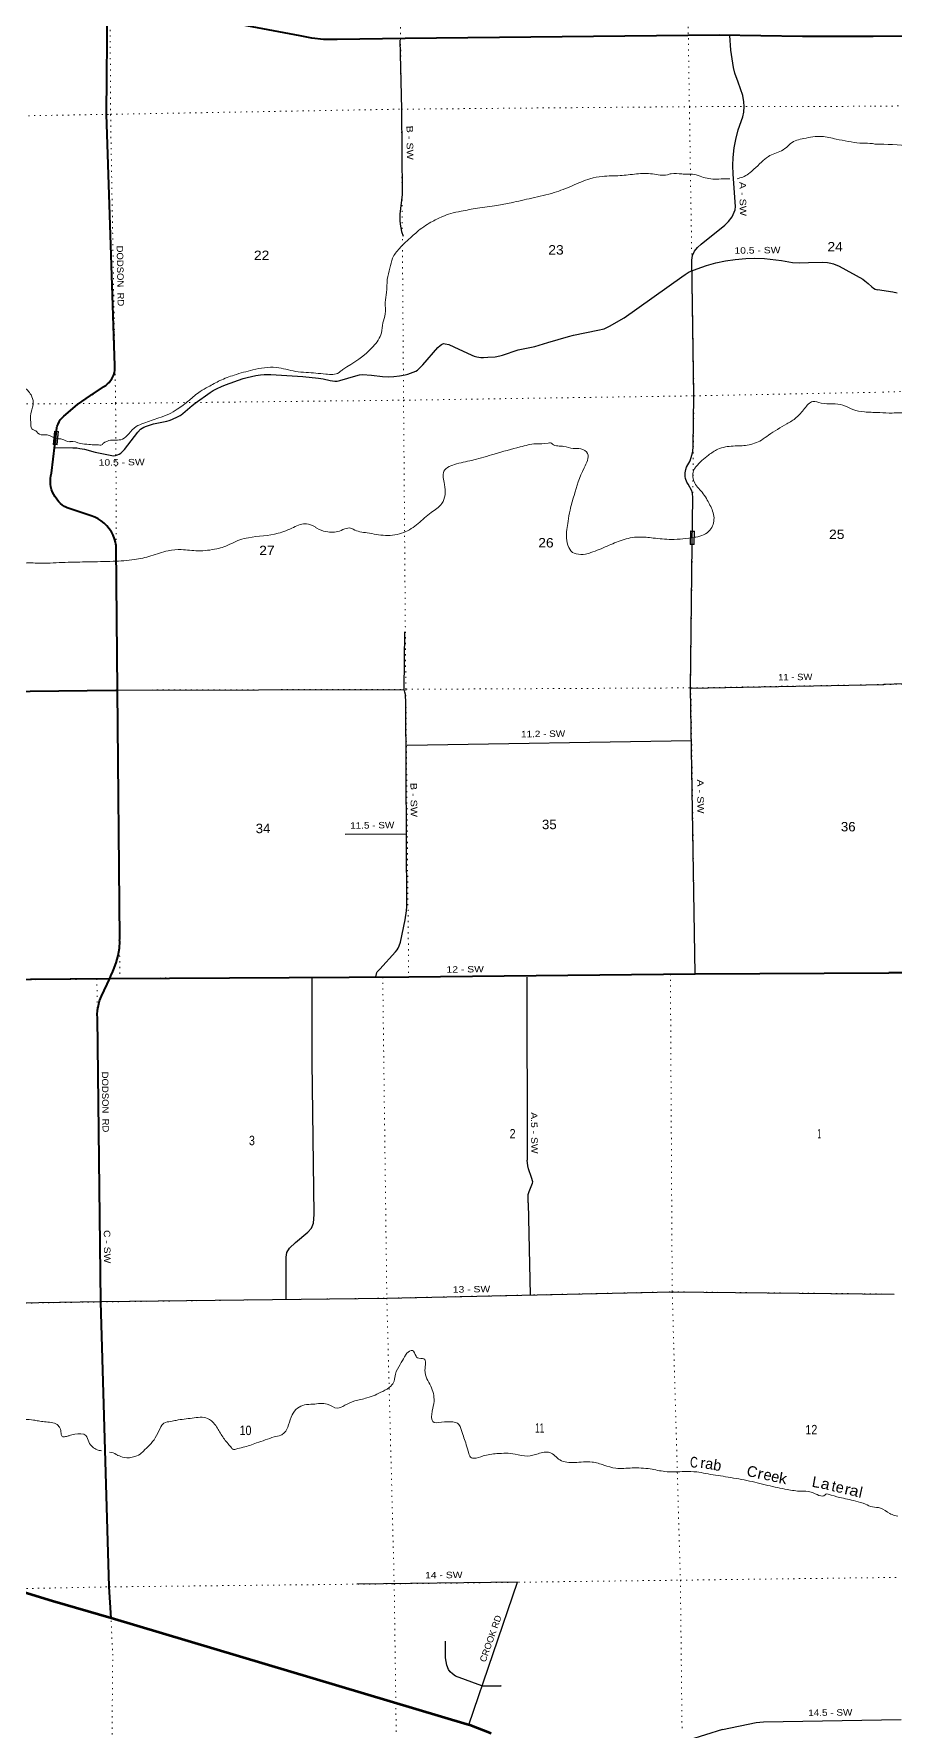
# Model space of a CAD drawing. Header units: feet. Extents: x 250644 to 505285, y -364975 to -177792.
# Drawn here: x 360586 to 376579, y -226050 to -194508 of the extents above; entities that cross this region are included whole.
import ezdxf
from ezdxf.enums import TextEntityAlignment as Align

# ---------------------------------------------------------------- set-up
doc = ezdxf.new("R2010")
doc.units = ezdxf.units.FT
doc.header["$LTSCALE"] = 70
doc.linetypes.add('DOTTED', pattern=[1.5, 0.3, -1.2])
for name, color, linetype, lineweight in [('23', 7, 'Continuous', 70), ('26', 7, 'Continuous', 40), ('29', 7, 'Continuous', 25), ('31', 7, 'Continuous', 13), ('39', 7, 'Continuous', 13), ('6', 7, 'DOTTED', 25), ('61', 7, 'Continuous', 13), ('7', 7, 'DOTTED', 13)]:
    doc.layers.add(name, color=color, linetype=linetype, lineweight=lineweight)
for name, color, linetype in [('27', 7, 'Continuous'), ('30', 7, 'Continuous'), ('41', 7, 'Continuous')]:
    doc.layers.add(name, color=color, linetype=linetype)

msp = doc.modelspace()

# ---------------------------------------------------------------- linework, layer by layer
at = {"layer": '23'}
for points in [[(362019.4, -223968.26), (360933.75, -223652.76), (356694.42, -222353.06), (351341.91, -220732.01)], [(369084.51, -226111.22), (368691.15, -225961.05), (368666.35, -225952.92), (368641.15, -225944.7), (362019.4, -223968.26)]]:
    msp.add_lwpolyline(points, dxfattribs=at)
at = {"layer": '26'}
for points in [[(361005.17, -201897.75), (361013.4, -201826.55), (361019.46, -201804.36), (361034.29, -201763.31), (361053.32, -201724.04), (361076.36, -201686.97), (361103.14, -201652.52), (361133.38, -201621.05), (361141.67, -201613.25), (361394.49, -201399.72), (361639.18, -201233.53), (361664.18, -201211.86), (361689.18, -201199.49), (361877.78, -201070.67), (361887.62, -201065.32), (361922.9, -201042.97), (361955.64, -201017.07), (361985.5, -200987.88), (362012.15, -200955.73), (362035.29, -200920.97), (362054.66, -200883.98), (362070.07, -200845.17), (362081.33, -200804.96), (362088.33, -200763.79), (362090.99, -200722.12), (362089.28, -200680.4), (361936.44, -195999.71), (361956.03, -193939.14)], [(376192.98, -194557.67), (374877.89, -194557.82), (373328.97, -194528.68), (367486.14, -194595.41), (366227, -194612.3), (366192.76, -194614.16), (365970.86, -194612.78), (365750.32, -194588.22), (365533.56, -194540.74), (362887.73, -194046.81), (361956.03, -193939.14)], [(386360.19, -195843.45), (386357.41, -195812.82), (386355.29, -195789.53), (386339.39, -195696.99), (386313.91, -195606.61), (386279.12, -195519.39), (386235.4, -195436.29), (385783.93, -194781.64), (385768.65, -194760.25), (385743.91, -194731.64), (385707.53, -194694.59), (385660.58, -194655.86), (385609.84, -194622.25), (385555.86, -194594.13), (385499.23, -194571.81), (385440.59, -194555.52), (385380.56, -194545.46), (385319.81, -194541.73), (376192.98, -194557.67)], [(362139.36, -206713.15), (362115.66, -204053.34), (362113.56, -204031.19), (362102.19, -203962.19), (362083.66, -203894.76), (362058.18, -203829.63), (362026.04, -203767.52), (361987.58, -203709.11), (361943.22, -203655.04), (361893.46, -203605.9), (361838.83, -203562.24), (361779.94, -203524.52), (361717.43, -203493.17), (361651.98, -203468.52), (361205.62, -203321.34), (361189.75, -203314.36), (361151.21, -203293.91), (361115.02, -203269.55), (361081.57, -203241.54), (361051.23, -203210.19), (361024.34, -203175.84), (361001.18, -203138.86), (360983.22, -203115.49), (360955.47, -203072.46), (360932.37, -203026.76), (360914.17, -202978.9), (360901.08, -202929.4), (360893.23, -202878.8), (360890.71, -202827.65), (360893.56, -202776.53), (360901.73, -202725.98), (360915.14, -202676.56), (361005.17, -201897.75)], [(351408.23, -206804.8), (356792.46, -206771.21), (362107.08, -206713.5), (362139.36, -206713.15)], [(361995.51, -212070.78), (362018.27, -212022.11), (362054.65, -211940.96), (362067.82, -211911.94), (362117.36, -211781.06), (362152.94, -211645.72), (362174.18, -211507.41), (362179.94, -211386.69), (362176.71, -211361.69), (362180.57, -211336.69), (362139.36, -206713.15)], [(380502.24, -211969.8), (378234.3, -211954.97), (377832.47, -211965.05), (376480.42, -211969.02)], [(351469.37, -212161.22), (351485.94, -212161.04), (356843.94, -212118.74), (361987.71, -212070.82), (361995.51, -212070.78)], [(362019.4, -223968.26), (361987.04, -223387.11), (361830.3, -218088.04), (361764.85, -212800.86), (361763.69, -212750.02), (361768.99, -212660.91), (361783.57, -212572.84), (361807.28, -212486.77), (361839.86, -212403.66), (361995.51, -212070.78)], [(361995.51, -212070.78), (367554.09, -212042.31), (372877.71, -211986.68), (376480.42, -211969.02)]]:
    msp.add_lwpolyline(points, dxfattribs=at)
at = {"layer": '29'}
for p, q in [((372794.84, -206671.97), (376389.21, -206606.44)), ((367518.55, -210736.92), (367501.99, -206945.26)), ((367524.57, -207735.44), (372809.7, -207649.5)), ((367512.66, -209388.61), (366372.82, -209397.1)), ((369752.86, -212051.19), (369756.82, -215450.55)), ((369775.7, -216247.33), (369811.89, -217959.46)), ((356378.72, -218170.75), (361830.3, -218079.04)), ((368916.12, -225224.47), (368423.64, -225050.31))]:
    msp.add_line(p, q, dxfattribs=at)
for points in [[(373683.06, -196293.37), (373765.99, -196048.71), (373787.26, -195963.61), (373791.51, -195857.23), (373787.26, -195767.88), (373765.99, -195653), (373680.94, -195406.21), (373621.4, -195240.26), (373595.88, -195133.89), (373544.85, -194810.51), (373523.58, -194538.19)], [(367387.24, -194624.01), (367419.75, -195906.86), (367430.68, -197493.86), (367392.11, -197860.3)], [(372818.66, -198715.75), (372831.45, -198626.16), (372870.78, -198548.51), (372925.01, -198479.36), (372994.11, -198416.6), (373432.14, -198063.44), (373503.38, -197994.3), (373568.23, -197910.26), (373607.57, -197824.1), (373624.59, -197779.42), (373632.02, -197718.79), (373589.5, -197114.58), (373582.06, -196951.84), (373589.5, -196808.22), (373606.51, -196627.39), (373636.28, -196472.08), (373683.06, -196293.37)], [(367392.11, -197860.3), (367388.94, -197915.71), (367388.94, -197977.4), (367395.32, -198047.61), (367422.96, -198183.76), (367448.48, -198266.73)], [(372817.62, -198915.55), (372915.42, -198876.15), (373089.79, -198811.28), (373266.27, -198763.39), (373447.02, -198726.19), (373623.5, -198703.82), (373825.52, -198683.64), (373987.11, -198678.29), (374169.99, -198683.64), (374484.69, -198721.93), (374693.07, -198755.97), (374813.21, -198762.32), (374986.51, -198760.22), (375255.49, -198753.81), (375343.74, -198760.22), (375405.4, -198771.9), (375451.12, -198783.6), (375556.37, -198828.3), (375996.53, -199069.74), (376036.93, -199096.36), (376096.47, -199151.68), (376164.51, -199212.28), (376198.53, -199236.78), (376226.17, -199252.71), (376270.94, -199263.84)], [(372843.92, -202185.55), (372857.84, -201237.6), (372818.66, -198715.75)], [(369300.61, -200481.36), (369589.81, -200383.5), (369900.26, -200319.68), (370142.66, -200243.09), (370526.47, -200133.52), (370618.97, -200111.19), (371069.76, -200017.58), (371185.64, -199988.85), (371290.9, -199940.99), (371563.07, -199787.81), (372630.51, -199021.92), (372696.42, -198979.36), (372730.45, -198955.96), (372768.72, -198934.68), (372817.62, -198915.55)], [(376268.08, -199262.8), (376556.26, -199305.67), (376639.38, -199323.41)], [(364992.57, -200840.94), (365583.74, -200877.07), (365877.17, -200906.85), (365965.42, -200920.68), (366094.06, -200953.66), (366182.3, -200963.23), (366225.9, -200964.29), (366272.68, -200953.66), (366571.43, -200867.49), (366639.47, -200848.35), (366697.95, -200843.03), (366863.8, -200855.79), (367067.94, -200881.32), (367176.39, -200885.57), (367276.32, -200877.07), (367384.77, -200866.43), (367488.96, -200849.41), (367539.99, -200834.52), (367639.93, -200798.35), (367684.59, -200779.2), (367718.6, -200757.93), (367755.82, -200724.96), (367816.41, -200660.06), (368097.09, -200336.69), (368136.44, -200299.46), (368166.21, -200280.31), (368200.23, -200267.55), (368233.18, -200268.61), (368298.05, -200282.44), (368394.78, -200323.92), (368726.5, -200481.36), (368773.29, -200500.5), (368817.95, -200511.14), (368894.5, -200523.91), (368943.39, -200523.91), (369028.46, -200521.78), (369164.53, -200511.14), (369250.65, -200495.19), (369300.61, -200481.36)], [(360968.98, -202196.96), (361309.76, -202202.5), (361383.12, -202205.69), (361440.53, -202214.2), (361526.64, -202232.29), (361722.27, -202287.6), (362032.71, -202347.17), (362072.05, -202352.49), (362103.95, -202348.23), (362140.62, -202337.06), (362173.05, -202321.64), (362200.16, -202306.21), (362229.4, -202280.15), (362266.61, -202236.54), (362517.52, -201913.17), (362568.02, -201860.51), (362599.91, -201837.11), (362628.08, -201819.56), (362681.78, -201798.81), (362810.95, -201759.99), (363057.08, -201708.39), (363100.67, -201693.5), (363146.91, -201674.9), (363264.93, -201622.76), (363304.27, -201602.55), (363325.52, -201589.8), (363354.23, -201568.51), (363525.4, -201415.35), (363581.22, -201372.25), (363861.36, -201172.82), (363920.91, -201136.63), (363991.08, -201101.52), (364070.82, -201065.36), (364150.54, -201032.41), (364473.74, -200917.52), (364548.72, -200896.76), (364712.98, -200861.12), (364796.95, -200849.45), (364865.02, -200843.04), (364992.57, -200840.94)], [(372835.93, -203127.1), (372829.34, -203055.61), (372816.58, -203004.55), (372748.54, -202883.28), (372727.28, -202842.86), (372703.89, -202772.65), (372697.51, -202738.61), (372697.51, -202668.41), (372706.01, -202608.84), (372718.77, -202566.29), (372784.69, -202445.02), (372801.7, -202400.34), (372825.09, -202323.75), (372835.72, -202266.31), (372843.92, -202185.55)], [(372877.71, -211986.68), (372794.84, -206671.97), (372825.8, -204000.82), (372835.93, -203127.1)], [(362057.78, -206710.44), (367470.47, -206697.15), (367484.83, -205624.89)], [(383562.02, -206497.18), (378127.15, -206551.61), (376391.89, -206607.12)], [(367501.99, -206945.26), (367493.09, -206794.59), (367485.12, -206747.26), (367470.47, -206697.15)], [(366940.32, -212043.59), (366959.92, -211963.69), (366970.55, -211946.67), (367015.21, -211901.99), (367310.76, -211578.62), (367342.66, -211540.33), (367359.67, -211506.29), (367378.81, -211465.87), (367400.07, -211395.66), (367489.37, -210980.82), (367511.7, -210813.82), (367518.55, -210736.92)], [(365794.73, -216462.72), (365759.95, -213622.82), (365759.95, -212073.93)], [(369775.7, -216247.33), (369775.17, -216146.21), (369777.3, -216090.9), (369791.12, -216036.66), (369859.16, -215879.23), (369860.22, -215856.88), (369837.9, -215777.11), (369782.62, -215615.43), (369766.67, -215554.79), (369756.82, -215450.55)], [(365277.46, -218038.63), (365272.7, -217255.68), (365289.71, -217166.32), (365336.49, -217085.48), (365447.06, -216983.37), (365680.95, -216787.64), (365748.99, -216715.31), (365783.01, -216625.96), (365794.73, -216462.72)], [(361830.3, -218079.04), (367147.61, -218018.48), (372453.87, -217900.94), (376579.13, -217942.45)], [(368670.79, -225953.55), (369579.16, -223298), (366590.93, -223334.26)], [(368423.64, -225050.31), (368368.2, -225007.1), (368325.67, -224968.8), (368291.65, -224922), (368261.88, -224841.15), (368240.62, -224704.99), (368236.36, -224394.38)], [(368916.12, -225224.47), (369271.02, -225226.21), (369265.09, -225230.34)], [(373390.1, -226041.17), (372757.89, -226238.7), (372700.97, -226270.53), (372671.93, -226289.53), (372648.48, -226328.63), (372636.76, -226414.65), (372640.67, -227177.07)], [(373390.1, -226041.17), (374013.77, -225911.29), (374151.64, -225899.34), (376709.31, -225850.69)]]:
    msp.add_lwpolyline(points, dxfattribs=at)
at = {"layer": '31'}
for p, q in [((372787.65, -204000.5), (372793.41, -203750.57)), ((372793.41, -203750.57), (372868.39, -203752.3))]:
    msp.add_line(p, q, dxfattribs=at)
msp.add_lwpolyline([(372868.39, -203752.3), (372862.63, -204002.23), (372787.65, -204000.5)], dxfattribs=at)
msp.add_lwpolyline([(372801.22, -203758.74), (372860.21, -203760.11), (372854.81, -203994.04), (372795.82, -203992.68)], close=True, dxfattribs=at)
at = {"layer": '39'}
for points in [[(373659, -197200.36), (373766.15, -197169.53), (373973.66, -197024.44), (374115.26, -196892.82), (374243.39, -196787.6), (374485.78, -196679.95), (374606.27, -196592.98), (374655.41, -196545.72), (374902.11, -196452.03), (375232.24, -196414.83), (375504.02, -196463.26), (375725.55, -196506.75), (375944.79, -196536.21), (376131.44, -196542.27), (376223.8, -196555.37)], [(376223.8, -196555.37), (376876.47, -196599.63), (377387.55, -196726.01), (377589.48, -196772.19), (378185.66, -196730.08), (378917.37, -196831.94), (379337.18, -197018.43), (379732.1, -196964.28), (379993.62, -196872.62), (380601.98, -196836.29), (380938.18, -196861.69), (381026.56, -197060.87), (381249.94, -197174.94), (381595.71, -197176.04), (381900.09, -197117.68), (382274.26, -197232.74), (382753.28, -197453.24)], [(361026.1, -202032.63), (361066.04, -202038.41), (361106.26, -202043.58), (361255.67, -202090.61), (361263.65, -202088.43), (361450.93, -202124.61), (361605.72, -202141.39), (361730.22, -202148.77), (361784.39, -202149.62), (361832.67, -202156.63), (361881.94, -202115.39), (361923.57, -202092.4), (361981.27, -202071.07), (362231.39, -202043.62), (362347.57, -201942.68), (362485.12, -201809.13), (362628.22, -201747.8), (362906.91, -201649.41), (363091.94, -201579.15), (363250.43, -201487.35), (363469.58, -201323.93), (363678.57, -201154.7), (363827.21, -201071.15), (364045.34, -200953.97), (364309.91, -200851.86), (364656.84, -200756.03), (365091.04, -200708.57), (365452.56, -200784.07), (365647.48, -200802.72), (366014.26, -200833.48), (366258.31, -200804.15), (366297.72, -200771.16), (366331.33, -200748.34), (366895.83, -200320.35), (367046.86, -200065.96), (367075.05, -199882.51), (367119.62, -199714.79), (367117.1, -199501.86), (367143.2, -199314.45), (367156.12, -199073.06), (367203.8, -198863.08), (367256.01, -198677.11), (367380.55, -198497.63), (367616.42, -198271.57), (367706.97, -198191.27), (367967.82, -198008.87), (368184.2, -197903.78), (368335.4, -197846.3), (368529.09, -197805.99), (368830.68, -197747.29), (369014.72, -197725.27), (369192.63, -197697.35), (369458.31, -197647.47), (369843.54, -197560.86), (370260.51, -197457.51), (370590.81, -197333.91), (370924.91, -197200.17), (371156.64, -197157.04), (371483.23, -197142.02), (371789.43, -197111.35), (372088.25, -197110.99), (372363.4, -197129.21), (372437.15, -197107.54), (372631.77, -197111.42), (372728.12, -197115.38), (372866.61, -197120.46), (373005.96, -197165.7), (373132.98, -197197.14), (373285.68, -197209.94)], [(373285.68, -197209.94), (373437.9, -197200.66), (373524.87, -197201.35)], [(359089.76, -200774.68), (359258.07, -200672.62), (359387.17, -200613.6), (359514.45, -200562.66), (359592.2, -200540.9), (359719.44, -200582.38), (359885.95, -200679.28), (360092.95, -200793.4), (360223.64, -200903.12), (360397.66, -201070.18), (360531.21, -201220.03), (360574.33, -201361.76), (360536.03, -201541.41), (360522.9, -201678.32), (360528.4, -201748.52), (360531.98, -201822.79), (360577.15, -201872.05), (360623.69, -201891.15), (360660.71, -201934.56), (360793.7, -201963.87), (360870.13, -201974.29), (360927.18, -202001.36), (361029.43, -202033.11)], [(372865.84, -203870.05), (372893.63, -203864.94), (373155.64, -203736.77), (373230.96, -203506.1), (373155.72, -203268.61), (373008.26, -203030.66), (372859.62, -202830.9), (372862.86, -202605.8), (372897.87, -202554.82), (373127.98, -202340.93), (373302.13, -202230.71), (373589.69, -202172.32), (373850.04, -202154.7), (374112.78, -202060.67), (374245.17, -201967.42), (374583.74, -201761.26), (374759.72, -201642.97), (374914.55, -201472.89), (375066.26, -201345.07), (375223.31, -201373.86), (375438.19, -201387.34), (375629.27, -201413.39), (375813.45, -201491.83), (376031.02, -201537.41), (376156.16, -201544.48), (376266.14, -201546.31), (376308.3, -201548.15)], [(383613.97, -204488.67), (383395.5, -204408.21), (383346.04, -204143.95), (383408.06, -203825.2), (383311.45, -203616.15), (383077.5, -203476.16), (382542.57, -203261.84), (382281.17, -203156.57), (382155.08, -203082.74), (382076.15, -202853.23), (381957.03, -202624.53), (381724.48, -202554.85), (381378.79, -202557.77), (380999.16, -202673.91), (380839.19, -202614.83), (380599.18, -202472.95), (380433.32, -202522.5), (380235.22, -202568.68), (380005.68, -202549.17), (379665.8, -202439.45), (379494.26, -202304.24), (379209.84, -201950.25), (378970.94, -201864.62), (378428.29, -201666.53), (378269.45, -201563.22), (378263.78, -201581.42), (378044.93, -201493.38), (377796.45, -201532.53), (377561.59, -201549.3), (377403.75, -201496.2), (377202.35, -201578.62), (376836.09, -201557.84), (376542.61, -201557.7), (376311.67, -201549.09)], [(369627.02, -202188.79), (369918.59, -202130.31), (370144.91, -202115.42), (370192.93, -202110.37), (370225.52, -202133.79), (370439.08, -202179.45), (370610.33, -202215.97), (370756.84, -202220.87), (370879.13, -202312.69), (370816.52, -202575.23), (370628.9, -203089.6), (370554.52, -203364.45), (370516.77, -203570.2), (370489.31, -203882.22), (370529.11, -204056.18), (370631.73, -204166.5), (370666.02, -204175.81), (370838.68, -204184.17), (370942.32, -204153.82), (371246.6, -204032.79), (371520.99, -203920.43), (371832.65, -203863.53), (372101.78, -203881.88), (372437.29, -203908.86), (372868.26, -203869.61)], [(354393.04, -203055.2), (354448.57, -203120.32), (354425.88, -203185.1), (354227.04, -203265.7), (354049.95, -203331.78), (353855.32, -203422.34), (353692.69, -203508.2), (353576.34, -203601.11), (353529.29, -203652.34), (353517.61, -203763.1), (353529.68, -203859.29), (353598.27, -203972.35), (353711.47, -204014.13), (353883.53, -204088.81), (354022.02, -204188.32), (354111.85, -204451.62), (354260.2, -204637.31), (354452.48, -204719.6), (354695.89, -204754.58), (354803.21, -204802.51), (354888.22, -204838.87), (355036.9, -204946.2), (355122.55, -205012.68), (355177.57, -205053.7), (355392.41, -205159.61), (355524.42, -205142.72), (355695.76, -205183.26), (355798.08, -205279.52), (355939.73, -205433.21), (356126, -205515.62), (356258.01, -205498.74), (356347.53, -205275.8), (356388.65, -205039.84), (356356.27, -204837.6), (356343.38, -204608.82), (356340.61, -204383.84), (356392.35, -204270.22), (356577.16, -204189.91), (356735.1, -204166.44), (356941.83, -204174.07), (357117.35, -204222.56), (357333.22, -204282.24), (357621.89, -204370.5), (357946.9, -204470.03), (358257.5, -204551.79), (358581.57, -204607.15), (358672.08, -204619.28), (358734.05, -204609.91), (358976.45, -204596.69), (359118.61, -204585.61), (359370.34, -204540.04), (359755.62, -204455.45), (360063.31, -204400.64), (360417.16, -204346.86), (360722.08, -204350.38), (361166.99, -204334.83), (361597.99, -204325.61), (361820.51, -204320.85), (362057.01, -204313.78), (362455.47, -204283.16), (362760.86, -204214.34), (363081.74, -204119.06), (363325.96, -204097.77), (363635.28, -204119.28), (363985.46, -204081.65), (364117.08, -204046.68), (364415.13, -203915.73), (364572.73, -203876.19), (365124.53, -203794.06), (365414.99, -203683.37), (365656.23, -203615.92), (365799.76, -203669.11), (365848.55, -203700.21), (366016.35, -203762.93), (366266.8, -203751.54), (366400.13, -203702.48), (366492.39, -203702.51), (366520.8, -203717.98), (366782.98, -203786.71), (367120.92, -203833.73), (367462.69, -203778.2), (367727.94, -203613.79), (367970.25, -203407.68), (368171.31, -203242.64), (368230, -203078.64), (368217.84, -202884), (368208.67, -202641.07), (368444.4, -202503.42), (368765.75, -202430.24), (369144.45, -202319.67), (369627.02, -202188.79)], [(361992.3, -220881.41), (361992.4, -220881.44), (362115.51, -220922.71), (362138.91, -220939.96), (362143.77, -220941.07), (362263.38, -220982.42), (362462.54, -220962.51), (362587.19, -220896.71), (362622.11, -220863.51), (362734.45, -220750.04), (362842.17, -220616.33), (362929.91, -220439.08), (363002.9, -220339.99), (363126.87, -220311.34), (363231.98, -220290.43), (363529.92, -220248.95), (363815.31, -220254.18), (363948.34, -220366.81), (364067.26, -220550.73), (364194.44, -220724.73), (364259.02, -220800.26), (364277.38, -220822.89), (364296.41, -220831.57), (364342.2, -220825.48), (364603.06, -220755.64), (364724.32, -220709.6), (364886.96, -220655.48), (365053.78, -220599.17), (365175.09, -220564.6), (365239.96, -220524.57), (365320.58, -220372.34), (365387.5, -220189.39), (365487.99, -220064.21), (365617.28, -220002.44), (365776.07, -219990.06), (366038.01, -219988.76), (366230.1, -220065.1), (366365.96, -220010.92), (366549.63, -219928.56), (366778.12, -219873.22), (367072.29, -219751.08), (367223.16, -219651.62), (367282.75, -219558.61), (367309.06, -219430.06), (367395.06, -219250.39), (367478.43, -219108.48), (367518.73, -219043.59), (367621.71, -218989.25), (367690.93, -219098.18), (367714.83, -219125.27), (367838.52, -219146.78), (367855.95, -219354.99), (367965.08, -219655.5), (368024.93, -219935.1), (367992.11, -220115.02), (367980.19, -220211.48), (368000.18, -220309.15), (368163.68, -220324.79), (368372.5, -220320.33), (368462.91, -220344.66), (368535.14, -220482.01), (368625.37, -220742.86), (368671.01, -220906.97), (368719.3, -220986.94), (368761.22, -220995.34), (368937.26, -220952.38), (369194.75, -220909.29), (369532.07, -220916.67), (369764.7, -220954.28), (369960.75, -220911.76), (370179.57, -220890.56), (370366.02, -221026.08), (370635.47, -221075.56), (370964.84, -221066.49), (371184.89, -221122.93), (371403.07, -221179.82), (371707.92, -221175.24), (372046.6, -221190.6)], [(351208.59, -220622.42), (351306.33, -220543.62), (351538.33, -220366.7), (351781.81, -220252.23), (352091.79, -220186.86), (352379.37, -220074.71), (352588.99, -219985.47), (352768.42, -219974.61), (352944.15, -220022.2), (353054.43, -220099.01), (353169.21, -220253.36), (353275.27, -220397.62), (353334.6, -220502.86), (353468.77, -220664.2), (353559.88, -220779.57), (353711.43, -220800.48), (353931.1, -220785.61), (354022.76, -220670.52), (354208.25, -220516.65), (354409.06, -220498.45), (354585.38, -220498.88), (354722.24, -220515.19), (354959.24, -220568.65), (355071.04, -220643.22), (355123.09, -220620.58), (355244.79, -220576.32), (355493.76, -220502.35), (355685.85, -220518.89), (355872.83, -220490.21), (356081.36, -220446.28), (356310.79, -220454.01), (356477.6, -220466.72), (356598.92, -220477.6), (356819.4, -220463.27), (356962.36, -220438.25), (357083, -220427.45), (357347.37, -220399.51), (357588.93, -220392.33), (357873.16, -220370.29), (358093.47, -220351.37), (358203.48, -220349.02), (358317.28, -220344.58), (358498.5, -220338.71), (358582.34, -220332.81), (358748.71, -220335.14), (359043.2, -220281.44), (359254.17, -220254.73), (359420.77, -220228.7), (359744.24, -220211.45), (360054.13, -220237.44), (360191.8, -220246.64), (360267.79, -220255.29), (360419.42, -220271.98), (360576.61, -220284.95), (360668.63, -220301.35), (360779.43, -220314.8), (360907.32, -220331.23)], [(360907.32, -220331.23), (361020.08, -220367.95), (361051.45, -220403.06), (361081.04, -220456.28), (361094.65, -220552.51), (361124.58, -220595.48), (361133.1, -220597), (361175.05, -220591.74), (361238.42, -220575.37), (361348.12, -220547.7), (361551.49, -220573.56), (361608.38, -220692.14), (361674.29, -220785.12), (361761.11, -220837.91), (361840.59, -220855.18)], [(372046.6, -221190.6), (372316.93, -221240.77), (372688.43, -221242.72), (372909.16, -221250.38), (373074.87, -221277.86), (373445.63, -221338.33), (373840.63, -221408.72), (374230.89, -221499.14), (374593.62, -221576.85), (374844.19, -221606.98), (375039.78, -221623.17), (375299.49, -221673.76), (375310.15, -221662.62), (375350.98, -221664.66), (375565.07, -221722.19), (375865.12, -221790.56), (376046.01, -221848.76), (376177.64, -221899.8), (376324.68, -221921.12), (376497.81, -222023.16), (376594.3, -222058.26), (376648.18, -222069.54)]]:
    msp.add_spline(points, degree=3, dxfattribs=at)
at = {"layer": '6'}
for points in [[(407855.21, -211606.46), (404757.98, -211729.84), (404448.34, -211726.01), (399490.92, -211809.48), (399123.4, -211826.91), (394157.19, -211872.37), (393863.9, -211882.28), (388948.2, -211940.79), (388558.55, -211946.63), (388492.03, -211947.94), (383563.95, -211990.63), (383141.75, -211987.05), (378234.3, -211954.97), (377826.44, -211965.17), (376480.35, -211969.58)], [(345105.46, -212205.5), (346129.65, -212189.24), (347070.5, -212197.1), (351117.21, -212174.96), (351485.94, -212161.04), (356410.93, -212128.01), (356843.94, -212118.74), (361756.77, -212079.94), (362183.68, -212066.79), (367070.88, -212048.63), (367554.09, -212042.31), (372420.56, -211992.44), (372877.71, -211986.68), (376480.42, -211969.02)]]:
    msp.add_lwpolyline(points, dxfattribs=at)
at = {"layer": '61'}
for p, q in [((360940.93, -202143.62), (360967.56, -201895.04)), ((360967.56, -201895.04), (361042.13, -201903.03))]:
    msp.add_line(p, q, dxfattribs=at)
msp.add_lwpolyline([(361042.13, -201903.03), (361015.51, -202151.61), (360940.93, -202143.62)], dxfattribs=at)
msp.add_lwpolyline([(360974.66, -201903.84), (361033.32, -201910.13), (361008.4, -202142.8), (360949.73, -202136.51)], close=True, dxfattribs=at)
at = {"layer": '7'}
for p, q in [((372825.81, -204000.28), (372794.84, -206671.97)), ((372801.28, -206668.75), (372877.71, -211986.68))]:
    msp.add_line(p, q, dxfattribs=at)
for points in [[(361847.2, -180434.22), (361941.66, -185296.67), (361987.29, -190652.36), (362010.74, -196002.5), (362104.91, -201377.24), (362132.08, -206713.23), (362183.68, -212066.79)], [(367381, -192914.51), (367419.75, -195906.86), (367458.56, -201318.96), (367458.56, -201318.96)], [(372749.48, -194272.59), (372773.66, -195860.63), (372857.84, -201237.6), (372825.8, -204000.82)], [(346030.63, -196205.74), (351320.51, -196166.91), (356703.93, -196093.93), (362010.74, -196002.5), (367419.75, -195906.86), (372773.66, -195860.63), (376214.24, -195853.04)], [(376218.03, -195852.75), (378109.47, -195827.34), (383514.36, -195805.22), (388822.51, -195871.45), (394232.36, -195794.98), (399524.09, -195742.98), (404908.79, -195614.76), (407568.62, -195610.2)], [(346069.16, -201497.44), (351349.81, -201508.89), (356774.9, -201414.92), (362104.91, -201377.24), (367458.56, -201318.96), (372857.84, -201237.6), (376301.42, -201171.35)], [(407660.81, -200948.54), (404864.44, -200980.98), (399564.11, -201005.02), (394267.51, -201115.39), (388874.75, -201141.28), (383552.28, -201163.76), (378170.02, -201111.07), (376301.42, -201171.35)], [(367458.56, -201318.96), (367500.69, -206698.84), (367554.09, -212042.31)], [(376397.03, -206606.76), (378129.24, -206555.59), (383563.56, -206496.71), (388908.25, -206479.81), (394273.31, -206482.87), (399490.42, -206412.01), (404767.73, -206342.22), (407757.7, -206333.99)], [(345025.83, -206925.38), (346102.1, -206906.43), (351414.71, -206804.83), (356798.9, -206767.99), (362138.52, -206710.01), (367507.13, -206695.62), (372801.28, -206668.75), (376389.21, -206606.44)], [(361756.77, -212079.94), (361830.3, -218088.04), (361859.47, -219448.36), (361987.04, -223387.11), (362051.64, -224638.73), (362036.52, -226224.12)], [(367070.88, -212048.63), (367147.61, -218018.48), (367284.56, -223330.03), (367322.61, -226128.3)], [(372420.56, -211992.44), (372453.87, -217900.94), (372605.92, -223262.39), (372637.01, -226046.55)], [(347147.93, -218307.56), (351230.37, -218254.54), (356543.37, -218171.01), (361830.3, -218088.04), (367147.61, -218018.48), (372453.87, -217900.94), (376578.43, -217942.8)], [(347111.88, -223584.8), (351339.51, -223578.74), (356670.42, -223488.8), (361987.04, -223387.11), (367284.56, -223330.03), (372605.92, -223262.39), (376664.48, -223210.05)]]:
    msp.add_lwpolyline(points, dxfattribs=at)

# ---------------------------------------------------------------- texts
at = {"layer": '27'}
for s, rotation, width, p in [('DODSON  RD', 271.004, 1.1, (362123.55, -198445.29)), ('12 - SW', 0.587, 1.2, (368257.13, -211965.1)), ('DODSON  RD', 270.701, 1.1, (361847.91, -213806.91)), ('C - SW', 270.701, 1.2, (361883.94, -216751.04))]:
    msp.add_text(s, height=120, rotation=rotation, dxfattribs=dict(at, width=width)).set_placement(p)
at = {"layer": '30'}
for s, rotation, width, p in [('B - SW', 270.696, 1.25, (367512.61, -196213.67)), ('A - SW', 270.696, 1.25, (373704.7, -197259.03)), ('10.5 - SW', 0.696, 1.2, (373611.01, -198595.74)), ('10.5 - SW', 0.696, 1.2, (361789.97, -202538.3)), ('11 - SW', 0.696, 1.1, (374423.71, -206530.14)), ('11.2 - SW', 0.696, 1.15, (369643.5, -207588.3)), ('B - SW', 270.696, 1.25, (367586.49, -208435.6)), ('A - SW', 270.696, 1.25, (372916.63, -208372.11)), ('11.5 - SW', 0.696, 1.15, (366466.6, -209288.53)), ('A.5 - SW', 270.696, 1.2, (369826.12, -214560.54)), ('13 - SW', 0.696, 1.2, (368374.43, -217915.95)), ('14 - SW', 0.696, 1.2, (367859.8, -223230.77)), ('CROOK RD', 70.621, 1.05, (368983.14, -224796.91)), ('14.5 - SW', 0.696, 1.15, (374983.79, -225788.9))]:
    msp.add_text(s, height=120, rotation=rotation, dxfattribs=dict(at, width=width)).set_placement(p)
at = {"layer": '41'}
for s, rotation, width, p in [('C', 358.215, 0.75, (372855.81, -221168.98)), ('r', 346.65, 1.15, (374072.67, -221376.65)), ('k', 350.287, 1.1, (374495.69, -221466.77)), ('a', 346.707, 1.1, (375281.67, -221568.38)), ('r', 347.47, 1.15, (375693.88, -221668.96)), ('a', 345.416, 1.15, (375815.01, -221694.53))]:
    msp.add_text(s, height=200, rotation=rotation, dxfattribs=dict(at, width=width)).set_placement(p, align=Align.CENTER)
for s, rotation, p in [('r', 353.456, (373013.02, -221180.17)), ('a', 351.73, (373130.48, -221195.48)), ('b', 350.44, (373277.65, -221223.91)), ('C', 347.26, (373919.19, -221339.78)), ('e', 346.348, (374208.94, -221400.66)), ('e', 347.468, (374352.23, -221434.11)), ('L', 349.993, (375114.1, -221537.15)), ('t', 347.5, (375438.16, -221607.94)), ('e', 346.828, (375550.99, -221631.28)), ('l', 347.614, (375938.96, -221727.61))]:
    msp.add_text(s, height=200, rotation=rotation, dxfattribs=at).set_placement(p, align=Align.CENTER)
at = {"layer": '7'}
for s, width, p in [('24', 1.1, (375340.45, -198551.51)), ('22', 1.1, (364676.61, -198712.14)), ('23', 1.1, (370150.01, -198610.44)), ('25', 1.1, (375370.12, -203900.67)), ('27', 1.1, (364774.73, -204200.56)), ('26', 1.1, (369963.09, -204057.79)), ('35', 1.05, (370032.36, -209296.42)), ('34', 1.05, (364708.95, -209370.52)), ('36', 1.05, (375590.43, -209337.67)), ('3', 0.85, (364583.51, -215173.13)), ('2', 0.85, (369430.78, -215046.9)), ('1', 0.4, (375154.84, -215044.27)), ('10', 0.85, (364409.33, -220563.97)), ('11', 0.65, (369905.34, -220517.64)), ('12', 0.85, (374929.96, -220550.57))]:
    msp.add_text(s, height=175, dxfattribs=dict(at, width=width)).set_placement(p)

doc.saveas('drawing.dxf')
